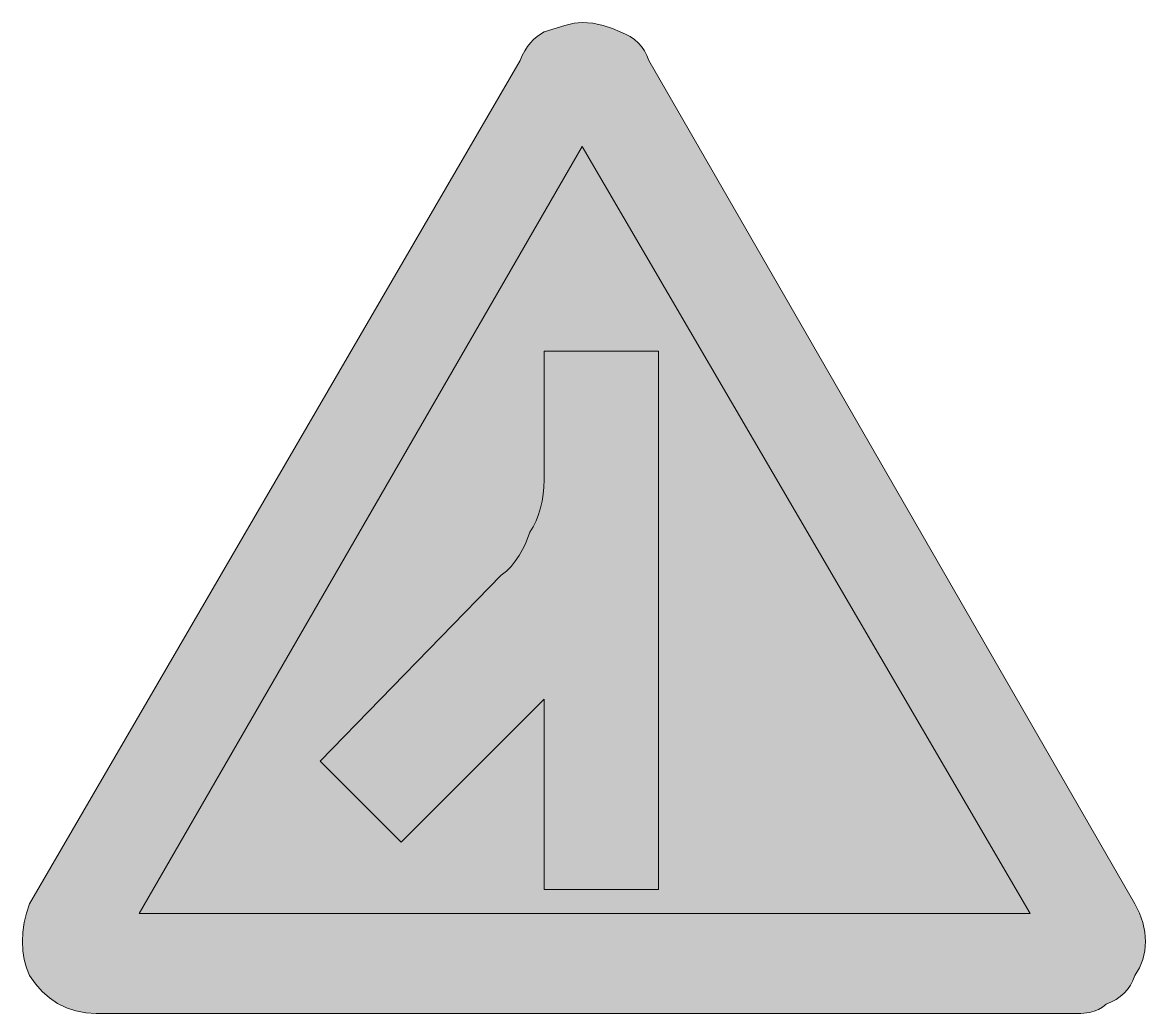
# Model space of a CAD drawing. Header units: metres. Extents: x 143 to 426, y 11 to 261.
import ezdxf

# ---------------------------------------------------------------- set-up
doc = ezdxf.new("R2010")
doc.units = ezdxf.units.M
for name, color, linetype, true_color in [('FILL_BLACK_000000', 7, 'Continuous', 0x000000), ('FILL_RED_FF0000', 7, 'Continuous', 0xff0000), ('FILL_WHITE_FFFFFF', 7, 'Continuous', 0xffffff)]:
    doc.layers.add(name, color=color, linetype=linetype, true_color=true_color)

msp = doc.modelspace()

# ---------------------------------------------------------------- hatches: boundary and pattern name
at = {"layer": 'FILL_BLACK_000000', "true_color": 0x000000}
h = msp.add_hatch(color=7, dxfattribs=at)
h.dxf.hatch_style = 1
h.paths.add_polyline_path([(264.78, 122.69), (265.97, 123.87), (267.03, 125.2), (267.99, 126.63), (268.83, 128.11), (269.57, 129.61), (270.69, 132.48), (271.53, 133.88), (272.27, 135.39), (272.88, 136.97), (273.39, 138.63), (273.78, 140.34), (274.06, 142.1), (274.23, 143.88), (274.29, 145.68), (274.29, 178.08), (303.09, 178.08), (303.09, 42.48), (274.29, 42.48), (274.29, 90.48), (238.29, 54.48), (217.89, 74.88), (263.49, 121.68), (264.78, 122.69)])
at = {"layer": 'FILL_RED_FF0000', "true_color": 0xff0000}
h = msp.add_hatch(color=7, dxfattribs=at)
h.dxf.hatch_style = 1
h.paths.add_polyline_path([(268.29, 251.28), (268.79, 252.57), (269.4, 253.75), (270.08, 254.82), (270.84, 255.78), (271.65, 256.62), (272.51, 257.35), (273.39, 257.97), (274.29, 258.48), (279.54, 260.13), (281.88, 260.67), (283.89, 260.88), (286.57, 260.67), (289.14, 260.13), (291.48, 259.36), (293.49, 258.48), (294.78, 257.97), (295.96, 257.35), (297.03, 256.62), (297.99, 255.78), (298.83, 254.82), (299.56, 253.75), (300.18, 252.57), (300.69, 251.28), (423.09, 38.88), (424.27, 36.58), (425.12, 34.21), (425.62, 31.81), (425.79, 29.43), (425.62, 27.1), (425.12, 24.87), (424.27, 22.79), (423.09, 20.88), (422.58, 19.59), (421.97, 18.4), (421.23, 17.34), (420.39, 16.38), (419.43, 15.54), (418.36, 14.8), (417.18, 14.19), (415.89, 13.68), (414.94, 12.89), (413.9, 12.29), (412.81, 11.87), (411.69, 11.58), (409.48, 11.32), (407.49, 11.28), (161.49, 11.28), (158.85, 11.45), (156.33, 11.94), (153.96, 12.74), (151.74, 13.83), (149.69, 15.21), (147.82, 16.85), (146.15, 18.74), (144.69, 20.88), (143.9, 22.79), (143.34, 24.87), (143, 27.1), (142.89, 29.43), (143, 31.81), (143.34, 34.21), (143.9, 36.58), (144.69, 38.88), (268.29, 251.28)])
at = {"layer": 'FILL_WHITE_FFFFFF', "true_color": 0xffffff}
h = msp.add_hatch(color=7, dxfattribs=at)
h.dxf.hatch_style = 1
h.paths.add_polyline_path([(172.29, 36.48), (283.89, 229.68), (396.69, 36.48), (172.29, 36.48)])

# ---------------------------------------------------------------- linework, layer by layer
at = {"layer": 'FILL_BLACK_000000', "lineweight": 0, "true_color": 0x000000}
msp.add_lwpolyline([(264.78, 122.69), (265.97, 123.87), (267.03, 125.2), (267.99, 126.63), (268.83, 128.11), (269.57, 129.61), (270.69, 132.48), (271.53, 133.88), (272.27, 135.39), (272.88, 136.97), (273.39, 138.63), (273.78, 140.34), (274.06, 142.1), (274.23, 143.88), (274.29, 145.68), (274.29, 178.08), (303.09, 178.08), (303.09, 42.48), (274.29, 42.48), (274.29, 90.48), (238.29, 54.48), (217.89, 74.88), (263.49, 121.68)], close=True, dxfattribs=at)
at = {"layer": 'FILL_RED_FF0000', "lineweight": 0, "true_color": 0xff0000}
msp.add_lwpolyline([(268.29, 251.28), (268.79, 252.57), (269.4, 253.75), (270.08, 254.82), (270.84, 255.78), (271.65, 256.62), (272.51, 257.35), (273.39, 257.97), (274.29, 258.48), (279.54, 260.13), (281.88, 260.67), (283.89, 260.88), (286.57, 260.67), (289.14, 260.13), (291.48, 259.36), (293.49, 258.48), (294.78, 257.97), (295.96, 257.35), (297.03, 256.62), (297.99, 255.78), (298.83, 254.82), (299.56, 253.75), (300.18, 252.57), (300.69, 251.28), (423.09, 38.88), (424.27, 36.58), (425.12, 34.21), (425.62, 31.81), (425.79, 29.43), (425.62, 27.1), (425.12, 24.87), (424.27, 22.79), (423.09, 20.88), (422.58, 19.59), (421.97, 18.4), (421.23, 17.34), (420.39, 16.38), (419.43, 15.54), (418.36, 14.8), (417.18, 14.19), (415.89, 13.68), (414.94, 12.89), (413.9, 12.29), (412.81, 11.87), (411.69, 11.58), (409.48, 11.32), (407.49, 11.28), (161.49, 11.28), (158.85, 11.45), (156.33, 11.94), (153.96, 12.74), (151.74, 13.83), (149.69, 15.21), (147.82, 16.85), (146.15, 18.74), (144.69, 20.88), (143.9, 22.79), (143.34, 24.87), (143, 27.1), (142.89, 29.43), (143, 31.81), (143.34, 34.21), (143.9, 36.58), (144.69, 38.88)], close=True, dxfattribs=at)
at = {"layer": 'FILL_WHITE_FFFFFF', "lineweight": 0, "true_color": 0xff0000}
msp.add_lwpolyline([(172.29, 36.48), (283.89, 229.68), (396.69, 36.48)], close=True, dxfattribs=at)

doc.saveas('drawing.dxf')
